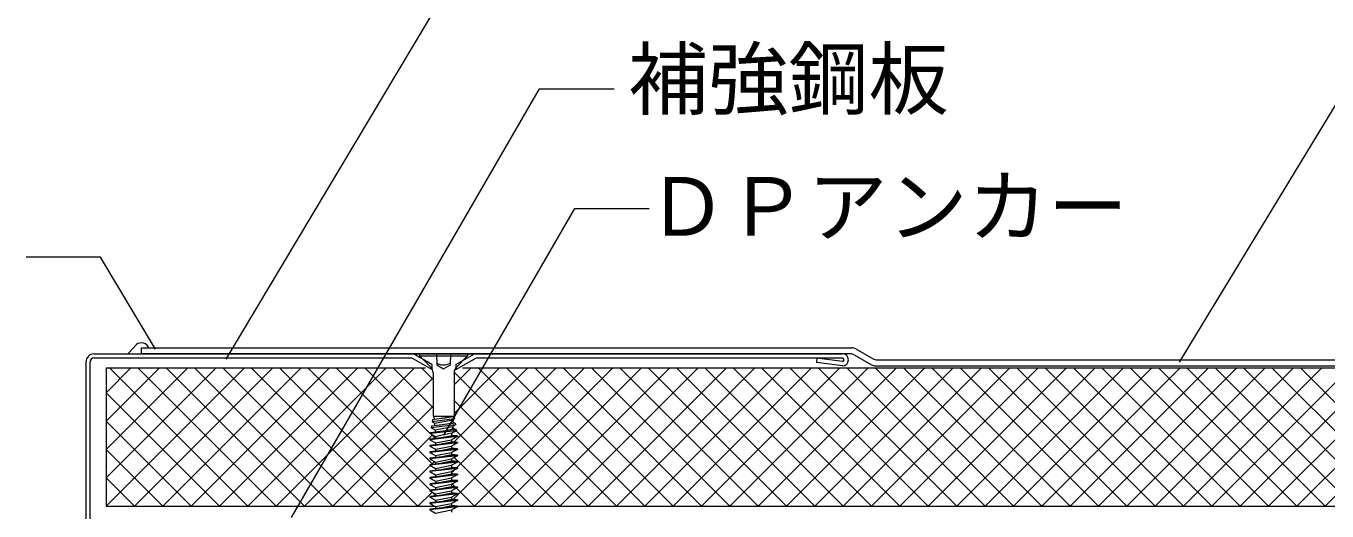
# Model space of a CAD drawing. Units: millimetres, scale not verified. Extents: x -675 to 675, y -471 to 460.
# Drawn here: x -374.3 to -49.9, y 134.9 to 255.8 of the extents above; entities that cross this region are included whole.
import ezdxf
from ezdxf.enums import TextEntityAlignment as Align

# ---------------------------------------------------------------- set-up
doc = ezdxf.new("R2010")
doc.units = ezdxf.units.MM
doc.header["$LTSCALE"] = 5
for name, color, linetype, lineweight in [('1-0_芯・寸法線', 7, 'Continuous', 9), ('1-3_断熱材', 30, 'Continuous', 18), ('1-4_リベットルーフ', 3, 'Continuous', 9), ('1-5_ＦＬ鋼板・ディスク', 7, 'Continuous', 9), ('1-6_アンカー類', 4, 'Continuous', 9)]:
    doc.layers.add(name, color=color, linetype=linetype, lineweight=lineweight)
doc.styles.add('ＭＳ ゴシック', font='')
doc.styles.get('ＭＳ ゴシック').set_extended_font_data('MS Gothic')

msp = doc.modelspace()

# ---------------------------------------------------------------- linework, layer by layer
at = {"layer": '1-0_芯・寸法線'}
for p, q in [((-324.427, 172.819), (-269.152, 265.346)), ((-86.6, 172.016), (-39.576, 249.595)), ((-308.063, 133.305), (-246.215, 240.194)), ((-246.215, 240.194), (-227.668, 240.194)), ((-270.134, 153.867), (-237.452, 210.35)), ((-237.452, 210.35), (-218.905, 210.35))]:
    msp.add_line(p, q, dxfattribs=at)
msp.add_lwpolyline([(-342.054, 175.309), (-355.76, 198.252), (-374.307, 198.252)], dxfattribs=at)
at = {"layer": '1-3_断熱材'}
for p, q in [((-354.345, 170.615), (-274.7, 170.615)), ((-354.345, 170.615), (-354.345, 136.115)), ((-354.345, 164.399), (-348.129, 170.615)), ((-354.345, 157.328), (-341.058, 170.615)), ((-354.345, 150.257), (-333.987, 170.615)), ((-354.345, 143.186), (-326.916, 170.615)), ((-354.345, 136.115), (-319.845, 170.615)), ((-318.989, 136.115), (-353.489, 170.615)), ((-347.274, 136.115), (-312.774, 170.615)), ((-311.918, 136.115), (-346.418, 170.615)), ((-340.203, 136.115), (-305.703, 170.615)), ((-304.847, 136.115), (-339.347, 170.615)), ((-333.131, 136.115), (-298.631, 170.615)), ((-297.776, 136.115), (-332.276, 170.615)), ((-326.06, 136.115), (-291.56, 170.615)), ((-290.705, 136.115), (-325.205, 170.615)), ((-318.989, 136.115), (-284.489, 170.615)), ((-283.634, 136.115), (-318.134, 170.615)), ((-311.918, 136.115), (-277.418, 170.615)), ((-293.031, 152.584), (-311.063, 170.615)), ((-273.511, 140.134), (-303.992, 170.615)), ((-272.873, 146.568), (-296.921, 170.615)), ((-285.256, 166.021), (-289.85, 170.615)), ((-272.805, 160.641), (-282.779, 170.615)), ((-272.805, 167.712), (-275.708, 170.615)), ((-270.428, 170.535), (-270.428, 170.535)), ((-267.779, 137.828), (-234.992, 170.615)), ((-267.624, 152.125), (-249.134, 170.615)), ((-267.545, 166.347), (-263.276, 170.615)), ((-267.545, 159.276), (-256.205, 170.615)), ((-234.137, 136.115), (-267.542, 169.521)), ((-266.971, 145.708), (-242.063, 170.615)), ((-265.456, 170.615), (232.827, 170.615)), ((-262.421, 136.115), (-227.921, 170.615)), ((-227.065, 136.115), (-261.565, 170.615)), ((-255.35, 136.115), (-220.85, 170.615)), ((-219.994, 136.115), (-254.494, 170.615)), ((-248.279, 136.115), (-213.779, 170.615)), ((-212.923, 136.115), (-247.423, 170.615)), ((-241.208, 136.115), (-206.708, 170.615)), ((-205.852, 136.115), (-240.352, 170.615)), ((-234.137, 136.115), (-199.637, 170.615)), ((-198.781, 136.115), (-233.281, 170.615)), ((-227.065, 136.115), (-192.565, 170.615)), ((-191.71, 136.115), (-226.21, 170.615)), ((-219.994, 136.115), (-185.494, 170.615)), ((-184.639, 136.115), (-219.139, 170.615)), ((-212.923, 136.115), (-178.423, 170.615)), ((-177.568, 136.115), (-212.068, 170.615)), ((-205.852, 136.115), (-171.352, 170.615)), ((-170.497, 136.115), (-204.997, 170.615)), ((-198.781, 136.115), (-164.281, 170.615)), ((-163.426, 136.115), (-197.926, 170.615)), ((-191.71, 136.115), (-157.21, 170.615)), ((-156.355, 136.115), (-190.855, 170.615)), ((-184.639, 136.115), (-150.139, 170.615)), ((-149.284, 136.115), (-183.784, 170.615)), ((-177.568, 136.115), (-143.068, 170.615)), ((-142.213, 136.115), (-176.713, 170.615)), ((-170.497, 136.115), (-135.997, 170.615)), ((-135.142, 136.115), (-169.642, 170.615)), ((-163.426, 136.115), (-128.926, 170.615)), ((-128.071, 136.115), (-162.571, 170.615)), ((-156.355, 136.115), (-121.855, 170.615)), ((-120.999, 136.115), (-155.499, 170.615)), ((-149.284, 136.115), (-114.784, 170.615)), ((-113.928, 136.115), (-148.428, 170.615)), ((-142.213, 136.115), (-107.713, 170.615)), ((-106.857, 136.115), (-141.357, 170.615)), ((-135.142, 136.115), (-100.642, 170.615)), ((-99.786, 136.115), (-134.286, 170.615)), ((-128.071, 136.115), (-93.571, 170.615)), ((-92.715, 136.115), (-127.215, 170.615)), ((-120.999, 136.115), (-86.499, 170.615)), ((-85.644, 136.115), (-120.144, 170.615)), ((-113.928, 136.115), (-79.428, 170.615)), ((-78.573, 136.115), (-113.073, 170.615)), ((-106.857, 136.115), (-72.357, 170.615)), ((-71.502, 136.115), (-106.002, 170.615)), ((-99.786, 136.115), (-65.286, 170.615)), ((-64.431, 136.115), (-98.931, 170.615)), ((-92.715, 136.115), (-58.215, 170.615)), ((-57.36, 136.115), (-91.86, 170.615)), ((-85.644, 136.115), (-51.144, 170.615)), ((-50.289, 136.115), (-84.789, 170.615)), ((-78.573, 136.115), (-44.073, 170.615)), ((-43.218, 136.115), (-77.718, 170.615)), ((-71.502, 136.115), (-37.002, 170.615)), ((-36.147, 136.115), (-70.647, 170.615)), ((-64.431, 136.115), (-29.931, 170.615)), ((-29.076, 136.115), (-63.576, 170.615)), ((-57.36, 136.115), (-22.86, 170.615)), ((-22.004, 136.115), (-56.504, 170.615)), ((-50.289, 136.115), (-15.789, 170.615)), ((-304.847, 136.115), (-272.805, 168.158)), ((-273.516, 154.281), (-285.256, 166.021)), ((-326.06, 136.115), (-354.345, 164.399)), ((-241.208, 136.115), (-267.545, 162.452)), ((-297.776, 136.115), (-272.805, 161.087)), ((-333.131, 136.115), (-354.345, 157.328)), ((-248.279, 136.115), (-267.982, 155.819)), ((-276.563, 136.115), (-293.031, 152.584)), ((-290.705, 136.115), (-272.916, 153.904)), ((-272.236, 153.001), (-273.392, 154.158)), ((-340.203, 136.115), (-354.345, 150.257)), ((-283.634, 136.115), (-273.49, 146.259)), ((-273.222, 146.528), (-272.452, 147.297)), ((-266.742, 147.508), (-267.525, 148.291)), ((-255.35, 136.115), (-266.725, 147.49)), ((-347.274, 136.115), (-354.345, 143.186)), ((-268.175, 144.503), (-267.615, 145.063)), ((-276.563, 136.115), (-273.026, 139.653)), ((-272.175, 138.798), (-273.033, 139.657)), ((-267.269, 140.964), (-267.989, 141.684)), ((-262.421, 136.115), (-266.951, 140.646)), ((-354.345, 136.115), (-272.353, 136.115)), ((-266.725, 136.115), (240.02, 136.115))]:
    msp.add_line(p, q, dxfattribs=at)
at = {"layer": '1-4_リベットルーフ'}
for p, q in [((-346.791, 176.404), (-348.672, 174.39)), ((-345.476, 175.615), (-168.335, 175.615)), ((-345.476, 174.115), (-345.476, 175.615)), ((-167.335, 175.347), (-163.067, 172.883)), ((-168.737, 174.115), (-345.476, 174.115)), ((-167.737, 173.847), (-163.469, 171.383)), ((-162.067, 172.615), (195.955, 172.615)), ((-162.469, 171.115), (196.893, 171.115))]:
    msp.add_line(p, q, dxfattribs=at)
for centre, start, end in [((-345.515, 174.863), 22.079, 129.632), ((-168.335, 173.615), 60, 90), ((-350.006, 175.88), 298.067, 311.852), ((-168.737, 172.115), 60, 90), ((-162.067, 174.615), 240, 270), ((-162.469, 173.115), 240, 270)]:
    msp.add_arc(centre, 2, start, end, dxfattribs=at)
at = {"layer": '1-5_ＦＬ鋼板・ディスク'}
for p, q in [((-359.345, -45.583), (-359.345, 172.115)), ((-358.345, -43.169), (-358.345, 172.115)), ((-357.345, 174.115), (-170.701, 174.115)), ((-357.345, 173.115), (-278.164, 173.115)), ((-273.078, 170.179), (-278.164, 173.115)), ((-273.078, 171.449), (-277.696, 174.115)), ((-267.078, 171.449), (-262.46, 174.115)), ((-177.066, 173.007), (-177.201, 171.915)), ((-170.655, 172.218), (-177.066, 173.007)), ((-273.078, 171.449), (-273.078, 170.179)), ((-267.078, 171.449), (-267.078, 170.179)), ((-170.701, 171.115), (-177.201, 171.915))]:
    msp.add_line(p, q, dxfattribs=at)
msp.add_lwpolyline([(-267.078, 170.179), (-261.992, 173.115), (-170.701, 173.115)], dxfattribs=at)
for centre, radius, start, end in [((-357.345, 172.115), 2, 90, 180), ((-357.345, 172.115), 1, 90, 180), ((-170.701, 172.615), 1.5, 270, 90), ((-170.701, 172.615), 0.4, 276.59439, 90)]:
    msp.add_arc(centre, radius, start, end, dxfattribs=at)
at = {"layer": '1-6_アンカー類'}
for p, q in [((-276.175, 174.115), (-264.175, 174.115)), ((-276.175, 174.115), (-276.175, 173.615)), ((-276.175, 173.615), (-264.175, 173.615)), ((-276.175, 173.615), (-273.391, 170.831)), ((-264.175, 173.615), (-266.959, 170.831)), ((-264.175, 174.115), (-264.175, 173.615)), ((-272.805, 169.417), (-272.805, 158.615)), ((-267.545, 169.417), (-267.545, 158.615)), ((-267.185, 156.422), (-273.284, 155.69)), ((-273.224, 156.056), (-273.284, 155.69)), ((-267.257, 156.863), (-273.224, 156.056)), ((-267.425, 157.884), (-273.045, 157.153)), ((-272.96, 157.669), (-273.045, 157.153)), ((-267.522, 158.476), (-272.96, 157.669)), ((-272.805, 158.615), (-267.545, 158.615)), ((-272.603, 158.508), (-272.535, 157.732)), ((-272.457, 156.84), (-272.398, 156.168)), ((-271.401, 156.303), (-267.886, 156.918)), ((-270.964, 157.965), (-267.748, 158.496)), ((-267.966, 156.006), (-268.024, 155.34)), ((-267.185, 156.422), (-267.966, 156.006)), ((-267.82, 157.674), (-267.886, 156.918)), ((-267.257, 156.863), (-267.886, 156.918)), ((-267.425, 157.884), (-267.82, 157.674)), ((-267.737, 158.615), (-267.748, 158.496)), ((-267.522, 158.476), (-267.748, 158.496)), ((-267.522, 158.476), (-267.425, 157.884)), ((-267.257, 156.863), (-267.185, 156.422)), ((-266.725, 153.636), (-273.625, 152.841)), ((-266.725, 153.486), (-273.625, 152.691)), ((-273.625, 152.841), (-273.625, 152.691)), ((-266.945, 154.959), (-273.524, 154.228)), ((-273.489, 154.443), (-273.524, 154.228)), ((-266.993, 155.25), (-273.489, 154.443)), ((-272.311, 155.173), (-272.261, 154.596)), ((-272.175, 153.51), (-272.175, 153.008)), ((-271.693, 153.064), (-268.919, 153.615)), ((-268.111, 154.339), (-271.647, 153.615)), ((-271.53, 154.686), (-268.024, 155.34)), ((-268.919, 153.615), (-268.175, 153.763)), ((-268.111, 154.339), (-268.175, 153.763)), ((-266.725, 153.636), (-268.175, 153.763)), ((-266.725, 153.486), (-268.175, 152.715)), ((-268.175, 152.715), (-268.175, 152.173)), ((-266.945, 154.959), (-268.111, 154.339)), ((-266.993, 155.25), (-268.024, 155.34)), ((-266.993, 155.25), (-266.945, 154.959)), ((-266.725, 153.636), (-266.725, 153.486)), ((-266.725, 152.046), (-273.625, 151.251)), ((-266.725, 151.896), (-273.625, 151.101)), ((-273.625, 151.251), (-273.625, 151.101)), ((-266.725, 150.456), (-273.625, 149.661)), ((-266.725, 150.306), (-273.625, 149.511)), ((-273.625, 149.661), (-273.625, 149.511)), ((-272.175, 151.92), (-272.175, 151.418)), ((-272.175, 150.33), (-272.175, 149.828)), ((-271.693, 151.474), (-268.175, 152.173)), ((-271.693, 149.884), (-268.175, 150.583)), ((-266.725, 152.046), (-268.175, 152.173)), ((-266.725, 151.896), (-268.175, 151.125)), ((-268.175, 151.125), (-268.175, 150.583)), ((-266.725, 150.456), (-268.175, 150.583)), ((-266.725, 150.306), (-268.175, 149.535)), ((-268.175, 149.535), (-268.175, 148.993)), ((-266.725, 152.046), (-266.725, 151.896)), ((-266.725, 150.456), (-266.725, 150.306)), ((-266.725, 148.866), (-273.625, 148.071)), ((-266.725, 148.716), (-273.625, 147.921)), ((-273.625, 148.071), (-273.625, 147.921)), ((-266.725, 147.276), (-273.625, 146.481)), ((-266.725, 147.126), (-273.625, 146.331)), ((-273.625, 146.481), (-273.625, 146.331)), ((-272.175, 148.74), (-272.175, 148.238)), ((-272.175, 147.15), (-272.175, 146.648)), ((-271.693, 148.294), (-268.175, 148.993)), ((-271.693, 146.704), (-268.175, 147.403)), ((-266.725, 148.866), (-268.175, 148.993)), ((-266.725, 148.716), (-268.175, 147.945)), ((-268.175, 147.945), (-268.175, 147.403)), ((-266.725, 147.276), (-268.175, 147.403)), ((-266.725, 147.126), (-268.175, 146.355)), ((-268.175, 146.355), (-268.175, 145.813)), ((-266.725, 148.866), (-266.725, 148.716)), ((-266.725, 147.276), (-266.725, 147.126)), ((-266.725, 145.686), (-273.625, 144.891)), ((-266.725, 145.536), (-273.625, 144.741)), ((-273.625, 144.891), (-273.625, 144.741)), ((-266.725, 144.096), (-273.625, 143.301)), ((-266.725, 143.946), (-273.625, 143.151)), ((-273.625, 143.301), (-273.625, 143.151)), ((-272.175, 145.56), (-272.175, 145.058)), ((-272.175, 143.97), (-272.175, 143.468)), ((-271.693, 145.114), (-268.175, 145.813)), ((-271.693, 143.524), (-268.175, 144.223)), ((-266.725, 145.686), (-268.175, 145.813)), ((-266.725, 145.536), (-268.175, 144.765)), ((-268.175, 144.765), (-268.175, 144.223)), ((-266.725, 144.096), (-268.175, 144.223)), ((-266.725, 143.946), (-268.175, 143.175)), ((-268.175, 143.175), (-268.175, 142.633)), ((-266.725, 145.686), (-266.725, 145.536)), ((-266.725, 144.096), (-266.725, 143.946)), ((-266.725, 142.506), (-273.625, 141.711)), ((-266.725, 142.356), (-273.625, 141.561)), ((-273.625, 141.711), (-273.625, 141.561)), ((-266.725, 140.916), (-273.625, 140.121)), ((-266.725, 140.766), (-273.625, 139.971)), ((-273.625, 140.121), (-273.625, 139.971)), ((-272.175, 142.38), (-272.175, 141.878)), ((-272.175, 140.79), (-272.175, 140.288)), ((-271.693, 141.934), (-268.175, 142.633)), ((-271.693, 140.344), (-268.175, 141.043)), ((-266.725, 142.506), (-268.175, 142.633)), ((-266.725, 142.356), (-268.175, 141.585)), ((-268.175, 141.585), (-268.175, 141.043)), ((-266.725, 140.916), (-268.175, 141.043)), ((-266.725, 140.766), (-268.175, 139.995)), ((-268.175, 139.995), (-268.175, 139.453)), ((-266.725, 142.506), (-266.725, 142.356)), ((-266.725, 140.916), (-266.725, 140.766)), ((-266.725, 139.326), (-273.625, 138.531)), ((-266.725, 139.176), (-273.625, 138.381)), ((-273.625, 138.531), (-273.625, 138.381)), ((-266.725, 137.736), (-273.625, 136.941)), ((-266.725, 137.586), (-273.625, 136.791)), ((-273.625, 136.941), (-273.625, 136.791)), ((-272.175, 139.2), (-272.175, 138.698)), ((-272.175, 137.61), (-272.175, 137.108)), ((-271.693, 138.754), (-268.175, 139.453)), ((-271.693, 137.164), (-268.175, 137.863)), ((-271.693, 135.574), (-268.175, 136.273)), ((-266.725, 139.326), (-268.175, 139.453)), ((-266.725, 139.176), (-268.175, 138.405)), ((-268.175, 138.405), (-268.175, 137.863)), ((-266.725, 137.736), (-268.175, 137.863)), ((-266.725, 137.586), (-268.175, 136.815)), ((-268.175, 136.815), (-268.175, 136.273)), ((-266.725, 136.146), (-268.175, 136.273)), ((-266.725, 139.326), (-266.725, 139.176)), ((-266.725, 137.736), (-266.725, 137.586)), ((-266.725, 136.146), (-273.625, 135.351)), ((-266.725, 135.996), (-273.625, 135.201)), ((-273.625, 135.351), (-273.625, 135.201)), ((-272.175, 136.02), (-272.175, 135.518)), ((-266.725, 135.996), (-268.175, 135.225)), ((-268.175, 135.225), (-268.175, 134.683)), ((-266.725, 136.146), (-266.725, 135.996))]:
    msp.add_line(p, q, dxfattribs=at)
for points in [[(-271.969, 174.115), (-271.873, 171.369), (-270.169, 170.385), (-268.465, 171.369), (-268.369, 174.115)], [(-273.284, 155.69), (-272.311, 155.173), (-267.966, 156.006)], [(-273.045, 157.153), (-272.457, 156.84), (-267.82, 157.674)], [(-272.805, 158.615), (-272.603, 158.508), (-271.968, 158.615)], [(-273.625, 152.691), (-272.175, 151.92), (-268.175, 152.715)], [(-273.524, 154.228), (-272.175, 153.51), (-271.647, 153.615)], [(-273.625, 151.101), (-272.175, 150.33), (-268.175, 151.125)], [(-273.625, 149.511), (-272.175, 148.74), (-268.175, 149.535)], [(-273.625, 147.921), (-272.175, 147.15), (-268.175, 147.945)], [(-273.625, 146.331), (-272.175, 145.56), (-268.175, 146.355)], [(-273.625, 144.741), (-272.175, 143.97), (-268.175, 144.765)], [(-273.625, 143.151), (-272.175, 142.38), (-268.175, 143.175)], [(-273.625, 141.561), (-272.175, 140.79), (-268.175, 141.585)], [(-273.625, 139.971), (-272.175, 139.2), (-268.175, 139.995)], [(-273.625, 138.381), (-272.175, 137.61), (-268.175, 138.405)], [(-273.625, 136.791), (-272.175, 136.02), (-268.175, 136.815)], [(-273.625, 135.201), (-272.175, 134.43), (-268.175, 135.225)]]:
    msp.add_lwpolyline(points, dxfattribs=at)
for centre, radius, start, end in [((-274.805, 169.417), 2, 0, 45), ((-270.199, 174.951), 3.585, 241.909, 298.091), ((-265.545, 169.417), 2, 135, 180)]:
    msp.add_arc(centre, radius, start, end, dxfattribs=at)

# ---------------------------------------------------------------- texts
at = {"layer": '1-0_芯・寸法線', "style": 'ＭＳ ゴシック'}
for s, p in [('補強鋼板', (-224.163, 230.911)), ('ＤＰアンカー', (-219.451, 199.138))]:
    msp.add_text(s, height=14.66, dxfattribs=at).set_placement(p, align=Align.BOTTOM_LEFT)

doc.saveas('drawing.dxf')
